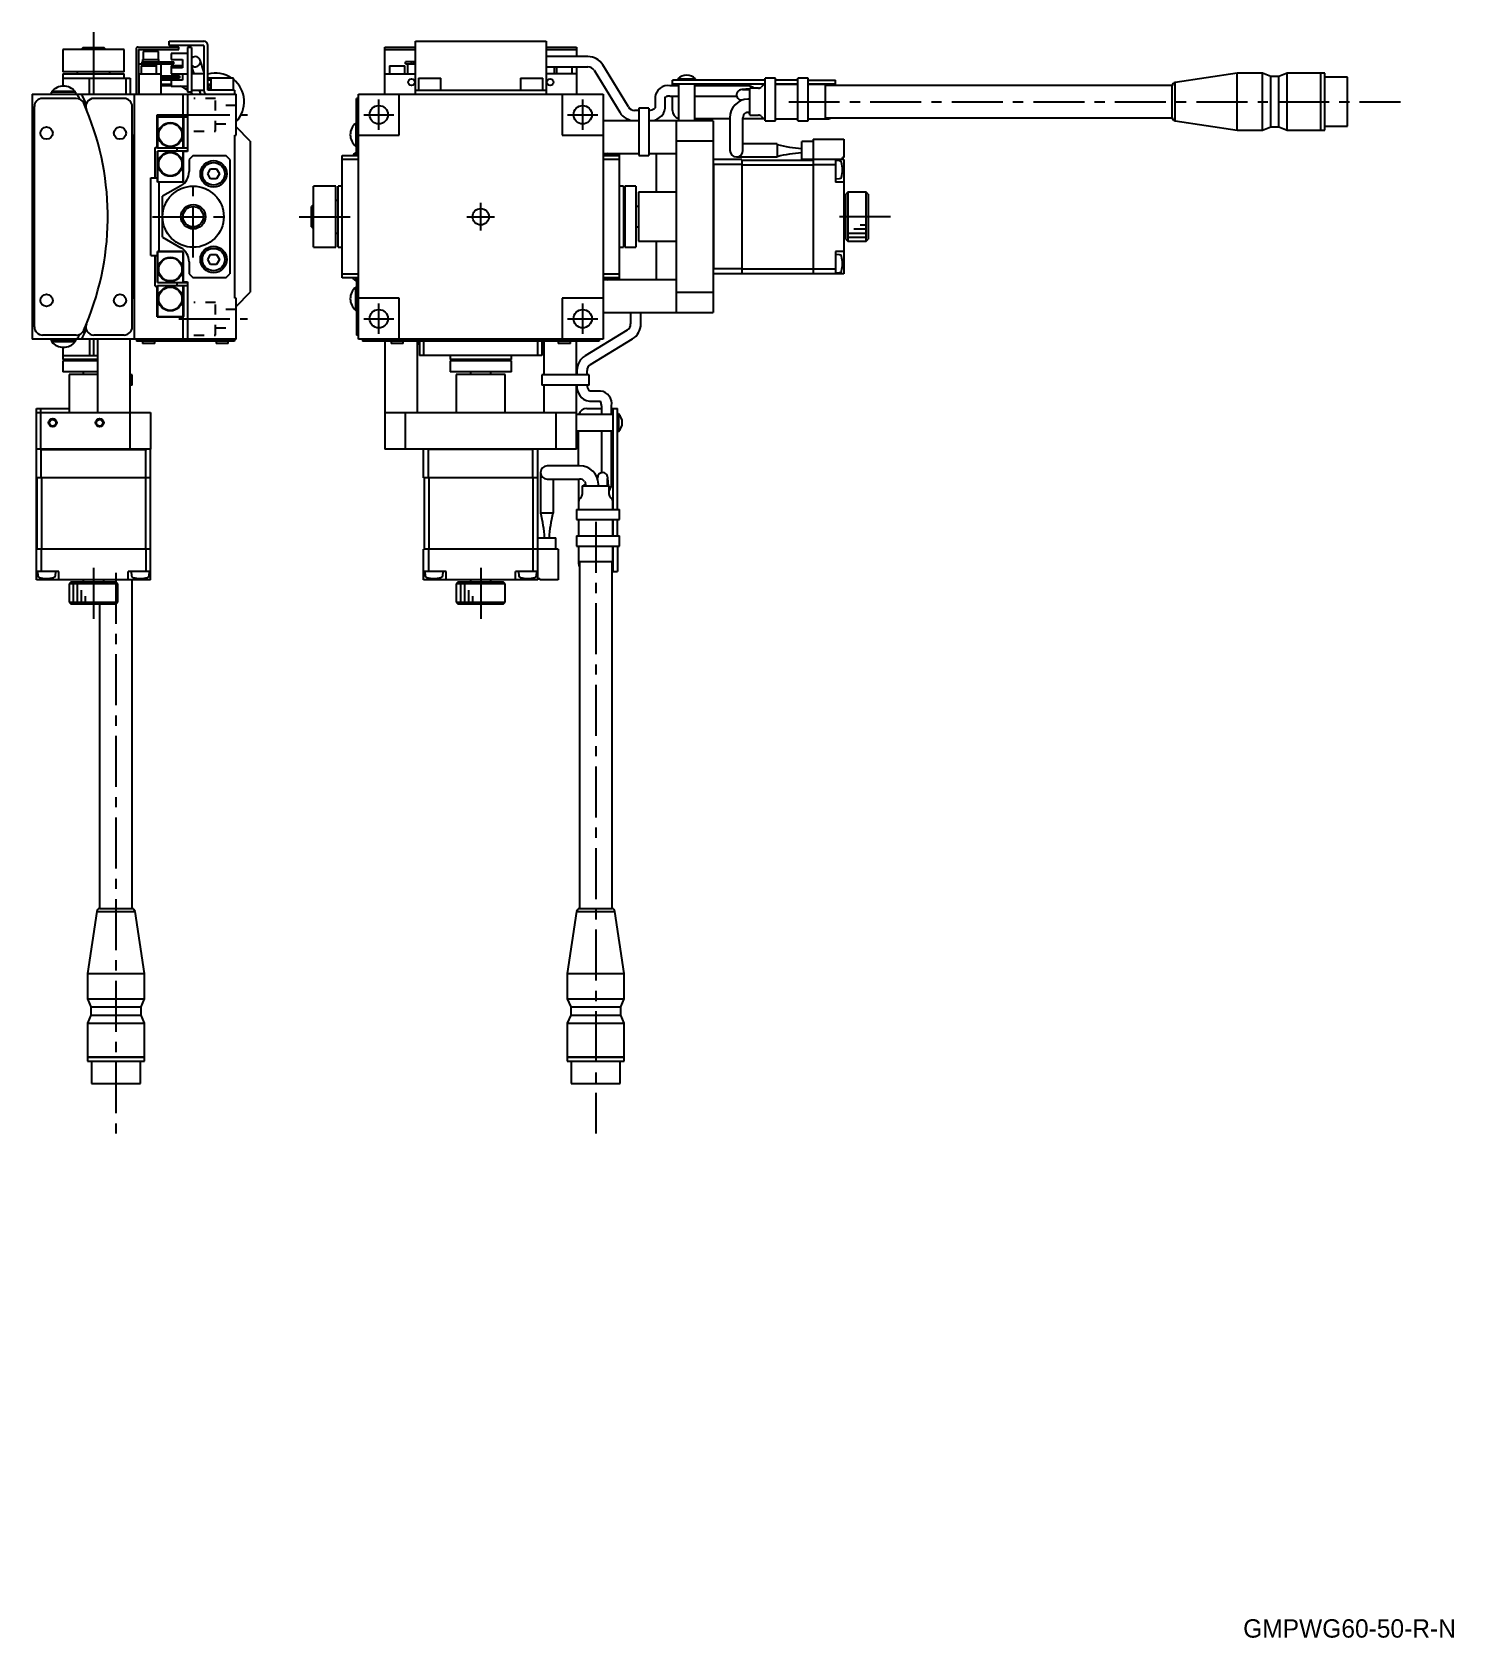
# Model space of a CAD drawing. Extents: x -270 to 424, y 17 to 483.
# Drawn here: x 75.1 to 423.7, y 16.9 to 410.5 of the extents above; entities that cross this region are included whole.
import ezdxf

# ---------------------------------------------------------------- set-up
doc = ezdxf.new("R2010")
doc.units = 0
doc.header["$LTSCALE"] = 10
doc.linetypes.add('CENTER', pattern=[2, 1.25, -0.25, 0.25, -0.25])
doc.linetypes.add('DOT', pattern=[0.5, 0.25, -0.25])
doc.layers.add('1', color=7, linetype='CONTINUOUS')
doc.styles.get("Standard").update_dxf_attribs({"font": 'FGP教科書体NT-M'})

msp = doc.modelspace()

# ---------------------------------------------------------------- linework, layer by layer
at = {"layer": '1', "color": 4, "linetype": 'CENTER'}
for p, q in [((90.125624, 410.531087), (90.125624, 395.531087)), ((160.07989, 386.581086), (160.07989, 393.981086)), ((210.07989, 386.581086), (210.07989, 393.981086)), ((111.071678, 390.281086), (127.877746, 390.281086)), ((156.37989, 390.281086), (163.77989, 390.281086)), ((206.37989, 390.281086), (213.77989, 390.281086)), ((260.579889, 393.481086), (410.579889, 393.481086)), ((114.575624, 355.281086), (114.575624, 375.281086)), ((185.07989, 361.881086), (185.07989, 368.681086)), ((104.575624, 365.281086), (124.575624, 365.281086)), ((140.579889, 365.281086), (155.579889, 365.281086)), ((181.67989, 365.281086), (188.47989, 365.281086)), ((285.579889, 365.281086), (270.579889, 365.281086)), ((160.07989, 336.581086), (160.07989, 343.981086)), ((210.07989, 336.581086), (210.07989, 343.981086)), ((111.071678, 340.281086), (127.877746, 340.281086)), ((156.37989, 340.281086), (163.77989, 340.281086)), ((206.37989, 340.281086), (213.77989, 340.281086)), ((213.27989, 290.531087), (213.27989, 140.531087)), ((90.125624, 279.223903), (90.125624, 265.658024)), ((95.625624, 278.018084), (95.625624, 140.531087)), ((185.07989, 279.223903), (185.07989, 265.658024))]:
    msp.add_line(p, q, dxfattribs=at)
at = {"layer": '1', "color": 7, "linetype": 'CONTINUOUS'}
for p, q in [((82.625624, 406.281086), (82.625624, 400.781086)), ((97.625624, 406.281086), (82.625624, 406.281086)), ((87.625624, 406.781086), (87.125624, 406.281086)), ((87.625624, 406.781086), (92.625624, 406.781086)), ((93.125624, 406.281086), (92.625624, 406.781086)), ((97.625624, 400.781086), (97.625624, 406.281086)), ((100.575624, 406.381086), (100.575624, 395.281086)), ((101.075624, 406.881086), (111.075624, 406.881086)), ((101.175624, 406.281086), (111.075624, 406.281086)), ((101.175624, 406.281086), (101.175624, 395.281086)), ((106.075624, 405.781086), (102.275624, 405.781086)), ((102.275624, 405.781086), (102.275624, 403.781086)), ((106.075624, 403.781086), (106.075624, 405.781086)), ((108.675624, 408.281086), (117.175624, 408.281086)), ((108.675624, 407.281086), (108.675624, 408.281086)), ((117.175624, 407.281086), (108.675624, 407.281086)), ((111.075624, 406.281086), (111.075624, 406.881086)), ((113.175624, 406.781086), (113.175624, 395.781086)), ((114.175624, 406.781086), (113.175624, 406.781086)), ((114.175624, 406.781086), (114.175624, 395.781086)), ((117.175624, 407.281086), (117.175624, 396.281086)), ((118.175624, 396.281086), (118.175624, 407.281086)), ((161.57989, 395.281086), (161.57989, 406.881086)), ((161.57989, 406.881086), (169.07989, 406.881086)), ((161.57989, 406.281086), (169.07989, 406.281086)), ((169.07989, 395.281086), (169.07989, 408.281086)), ((169.07989, 408.281086), (201.07989, 408.281086)), ((201.07989, 408.281086), (201.07989, 395.281086)), ((201.07989, 406.881086), (208.57989, 406.881086)), ((201.07989, 406.281086), (208.57989, 406.281086)), ((208.57989, 406.881086), (208.57989, 404.531086)), ((101.175624, 402.781086), (109.820665, 402.781086)), ((101.775624, 402.281086), (101.775624, 400.281086)), ((101.775624, 402.281086), (105.575624, 402.281086)), ((102.037694, 402.781086), (102.037694, 403.281086)), ((102.037694, 403.281086), (109.820665, 403.281086)), ((102.175624, 403.781086), (106.175624, 403.781086)), ((102.175624, 403.781086), (102.175624, 403.281086)), ((102.680029, 402.781086), (102.680029, 403.281086)), ((105.529499, 402.781086), (105.529499, 402.281086)), ((105.575624, 400.281086), (105.575624, 402.281086)), ((106.175624, 403.281086), (106.175624, 403.781086)), ((106.675624, 402.781086), (106.675624, 395.281086)), ((113.175624, 405.281086), (109.175624, 405.281086)), ((109.175624, 405.281086), (109.175624, 403.781086)), ((109.175624, 403.781086), (111.975624, 403.781086)), ((111.975624, 402.281086), (109.175624, 402.281086)), ((109.175624, 402.281086), (109.175624, 400.281086)), ((111.975624, 401.781086), (109.175624, 401.781086)), ((109.611906, 402.781086), (109.611906, 403.281086)), ((109.820665, 402.781086), (109.820665, 403.281086)), ((111.975624, 403.781086), (111.975624, 401.781086)), ((114.175624, 402.005916), (114.736055, 400.281086)), ((117.175624, 400.863036), (116.264445, 403.667357)), ((162.67989, 402.281086), (162.67989, 400.281086)), ((162.67989, 402.281086), (166.47989, 402.281086)), ((166.47989, 400.281086), (166.47989, 402.281086)), ((166.649265, 402.781086), (166.649265, 403.281086)), ((169.07989, 403.281086), (166.649265, 403.281086)), ((166.649265, 402.781086), (169.07989, 402.781086)), ((167.07989, 402.781086), (167.07989, 400.281086)), ((168.134667, 402.781086), (168.134667, 403.281086)), ((168.69136, 402.781086), (168.69136, 403.281086)), ((211.347839, 404.531086), (201.07989, 404.531086)), ((201.07989, 402.031086), (211.347839, 402.031086)), ((203.07989, 402.031086), (203.07989, 400.281086)), ((203.67989, 402.031086), (203.67989, 400.281086)), ((207.47989, 400.281086), (207.47989, 402.031086)), ((208.57989, 402.031086), (208.57989, 395.281086)), ((221.282387, 392.178105), (215.014438, 402.503161)), ((97.625624, 400.781086), (82.625624, 400.781086)), ((82.625624, 400.281086), (97.625624, 400.281086)), ((82.625624, 400.281086), (82.625624, 397.281086)), ((82.625624, 399.281086), (99.125624, 399.281086)), ((86.125624, 400.781086), (86.125624, 400.281086)), ((89.125624, 395.281086), (89.125624, 399.281086)), ((90.125624, 399.281086), (90.125624, 395.281086)), ((94.125624, 400.281086), (94.125624, 400.781086)), ((97.625624, 399.281086), (97.625624, 400.281086)), ((98.125624, 395.281086), (98.125624, 399.281086)), ((99.125624, 399.281086), (99.125624, 395.281086)), ((101.175624, 400.281086), (106.675624, 400.281086)), ((101.225624, 400.281086), (101.225624, 395.281086)), ((106.675624, 399.781086), (111.175624, 399.781086)), ((111.175624, 399.281086), (106.675624, 399.281086)), ((106.675624, 399.073334), (106.725624, 399.073334)), ((111.975624, 398.781086), (106.675624, 398.781086)), ((106.675624, 397.781086), (109.175624, 397.781086)), ((106.725624, 398.781086), (106.725624, 399.073334)), ((109.175624, 400.281086), (113.175624, 400.281086)), ((109.175624, 399.281086), (109.175624, 399.781086)), ((109.175624, 398.781086), (109.175624, 397.281086)), ((111.175624, 399.781086), (111.175624, 399.281086)), ((111.975624, 400.281086), (111.975624, 398.781086)), ((117.175624, 400.281086), (114.175624, 400.281086)), ((124.425624, 399.281086), (118.175624, 399.281086)), ((118.175624, 399.073334), (118.225624, 399.073334)), ((118.925624, 398.781086), (118.175624, 398.781086)), ((118.66439, 396.281086), (118.175624, 397.785352)), ((118.17701, 397.781086), (118.925624, 397.781086)), ((118.225624, 398.781086), (118.225624, 399.073334)), ((118.925624, 399.281086), (118.925624, 396.281086)), ((124.425624, 396.281086), (124.425624, 399.281086)), ((161.57989, 400.281086), (169.07989, 400.281086)), ((169.82989, 399.281086), (169.82989, 396.281086)), ((169.82989, 399.281086), (175.32989, 399.281086)), ((175.32989, 396.281086), (175.32989, 399.281086)), ((194.82989, 399.281086), (194.82989, 396.281086)), ((194.82989, 399.281086), (200.32989, 399.281086)), ((200.32989, 396.281086), (200.32989, 399.281086)), ((208.57989, 400.281086), (201.07989, 400.281086)), ((212.877393, 401.205842), (219.145342, 390.880786)), ((232.07989, 397.371011), (232.07989, 398.781086)), ((254.82989, 398.781086), (232.07989, 398.781086)), ((254.82989, 397.781086), (232.07989, 397.781086)), ((233.42989, 399.073334), (233.42989, 398.781086)), ((233.42989, 399.073334), (237.72989, 399.073334)), ((233.57989, 397.781086), (233.57989, 388.781086)), ((237.57989, 388.781086), (237.57989, 397.781086)), ((237.72989, 398.781086), (237.72989, 399.073334)), ((257.329886, 399.281086), (254.829886, 399.281086)), ((254.829886, 388.781086), (254.829886, 399.281086)), ((257.329886, 388.781086), (257.329886, 399.281086)), ((262.82989, 397.781086), (257.329886, 397.781086)), ((262.82989, 397.681086), (257.329886, 397.681086)), ((262.82989, 398.781086), (257.32989, 398.781086)), ((265.329886, 399.281086), (262.829886, 399.281086)), ((262.829886, 388.781086), (262.829886, 399.281086)), ((265.329886, 388.781086), (265.329886, 399.281086)), ((272.07989, 397.781086), (265.329886, 397.781086)), ((269.579886, 397.681086), (265.329886, 397.681086)), ((265.32989, 398.781086), (272.07989, 398.781086)), ((269.579886, 389.281086), (269.579886, 397.681086)), ((272.07989, 397.481086), (272.07989, 398.781086)), ((370.579886, 400.481085), (355.345904, 398.165412)), ((355.345904, 388.796761), (355.345904, 398.165412)), ((370.579886, 386.481087), (370.579886, 400.481085)), ((376.772885, 400.481085), (370.579886, 400.481085)), ((376.772885, 386.481087), (376.772885, 400.481085)), ((378.772885, 399.631086), (376.772885, 400.481085)), ((378.772885, 387.331086), (378.772885, 399.631086)), ((380.772885, 399.631086), (378.772885, 399.631086)), ((382.772885, 400.481085), (380.772885, 399.631086)), ((380.772885, 387.331086), (380.772885, 399.631086)), ((382.772885, 386.481087), (382.772885, 400.481085)), ((391.029885, 400.481085), (382.772885, 400.481085)), ((391.029885, 386.481087), (391.029885, 400.481085)), ((391.079885, 400.431085), (391.029885, 400.481085)), ((391.079885, 386.481087), (391.079885, 400.481085)), ((392.079887, 400.481085), (391.079885, 400.481085)), ((392.079887, 386.481087), (392.079887, 400.481085)), ((397.579888, 399.481084), (392.079887, 399.481084)), ((397.579888, 387.481088), (397.579888, 399.481084)), ((75.075624, 395.281086), (75.075624, 335.281086)), ((75.075625, 395.281086), (125.075624, 395.281086)), ((85.89774, 394.281086), (77.625625, 394.281086)), ((79.767237, 395.781086), (79.767237, 395.281086)), ((85.767237, 395.781086), (79.767237, 395.781086)), ((85.617237, 395.940641), (79.917237, 395.940641)), ((79.917237, 395.940641), (79.917237, 395.781086)), ((82.628236, 397.278475), (82.625624, 397.281086)), ((85.617237, 395.781086), (85.617237, 395.940641)), ((85.767237, 395.281086), (85.767237, 395.781086)), ((97.625624, 394.281086), (90.250504, 394.281086)), ((100.075624, 395.281086), (100.075624, 335.281086)), ((109.175624, 397.371011), (106.675624, 397.371011)), ((109.175624, 397.281086), (113.175624, 397.281086)), ((112.146884, 390.281086), (112.146884, 395.281086)), ((113.175624, 396.588673), (112.679005, 396.606015)), ((114.175624, 395.781086), (113.175624, 395.781086)), ((113.204029, 395.281086), (113.204029, 381.281086)), ((114.066023, 395.655436), (113.897261, 395.781226)), ((114.562802, 395.281086), (114.066023, 395.655436)), ((114.075624, 395.781086), (114.075624, 395.648201)), ((114.175624, 396.281086), (117.175624, 396.281086)), ((116.035734, 396.281086), (116.360654, 395.281086)), ((124.675624, 396.281086), (118.175624, 396.281086)), ((118.925624, 396.387879), (118.626294, 396.398331)), ((124.675624, 396.281086), (124.675624, 395.281086)), ((125.075624, 385.281086), (125.075624, 395.281086)), ((154.57989, 380.281086), (154.57989, 394.281086)), ((155.07989, 394.281086), (154.57989, 394.281086)), ((155.07989, 395.281086), (215.07989, 395.281086)), ((155.07989, 335.281086), (155.07989, 395.281086)), ((165.07989, 385.281086), (165.07989, 395.281086)), ((169.07989, 396.281086), (201.07989, 396.281086)), ((205.07989, 395.281086), (205.07989, 385.281086)), ((215.07989, 395.281086), (215.07989, 335.281086)), ((227.82989, 394.657141), (227.82989, 391.938617)), ((230.3295, 394.594816), (230.437157, 394.668743)), ((230.32989, 391.908306), (230.32989, 394.657141)), ((230.437157, 394.668743), (230.538064, 394.717708)), ((233.57989, 397.371011), (231.429432, 397.371011)), ((231.429432, 394.871011), (233.57989, 394.871011)), ((232.07989, 391.281086), (232.07989, 394.871011)), ((250.330258, 397.371011), (237.57989, 397.371011)), ((237.57989, 394.871011), (247.840208, 394.871011)), ((251.07989, 396.636139), (249.054259, 396.441911)), ((251.052954, 396.353946), (249.281443, 396.39535)), ((251.07989, 394.129615), (250.598968, 394.129615)), ((251.07989, 396.353946), (251.052954, 396.353946)), ((251.07989, 390.181086), (251.07989, 396.781086)), ((253.165673, 396.781086), (251.07989, 396.781086)), ((254.186993, 397.388193), (253.87278, 397.073979)), ((354.62223, 397.481086), (269.579886, 397.481086)), ((354.62223, 389.481086), (354.62223, 397.481086)), ((75.625624, 338.281086), (75.625625, 392.281086)), ((99.625624, 338.281086), (99.625624, 392.281086)), ((105.773391, 382.281086), (105.773391, 390.281086)), ((105.773391, 390.281086), (113.204029, 390.281086)), ((105.79081, 389.777926), (105.823375, 389.731086)), ((105.79081, 382.181086), (105.79081, 389.777926)), ((105.791984, 389.781086), (113.204029, 389.781086)), ((105.823375, 389.731086), (105.823375, 382.181086)), ((112.096869, 389.731086), (105.823375, 389.731086)), ((106.942228, 390.281086), (106.967473, 389.781086)), ((107.575624, 390.281086), (107.575624, 389.781086)), ((107.80303, 389.781086), (107.822983, 390.281086)), ((111.175624, 389.781086), (111.175624, 390.281086)), ((112.163186, 389.778389), (112.096869, 389.731086)), ((112.096869, 382.181086), (112.096869, 389.731086)), ((112.163186, 389.778389), (112.163186, 382.181086)), ((223.82989, 391.352861), (222.811941, 391.352861)), ((226.32989, 391.852861), (223.82989, 391.852861)), ((223.82989, 391.852861), (223.82989, 380.281086)), ((226.32989, 391.852861), (226.32989, 380.281086)), ((227.767449, 391.862258), (227.664431, 391.774424)), ((227.835976, 391.95), (227.767449, 391.862258)), ((249.968081, 390.725785), (250.076377, 390.793141)), ((250.076377, 390.793141), (250.193539, 390.849083)), ((250.193539, 390.849083), (250.319369, 390.891876)), ((250.319369, 390.891876), (250.453028, 390.919429)), ((250.453028, 390.919429), (250.589234, 390.92957)), ((250.589234, 390.92957), (250.598968, 390.929615)), ((250.598968, 390.929615), (251.07989, 390.929615)), ((250.87989, 390.929615), (250.87989, 390.481086)), ((251.07989, 390.481086), (250.87989, 390.481086)), ((251.07989, 390.181086), (253.165673, 390.181086)), ((253.87278, 389.888193), (254.186993, 389.573979)), ((128.575624, 383.781086), (125.075624, 387.281086)), ((154.420335, 388.231086), (154.420335, 382.531086)), ((154.57989, 388.231086), (154.420335, 388.231086)), ((155.07989, 388.381086), (154.57989, 388.381086)), ((223.82989, 388.781086), (215.07989, 388.781086)), ((222.811941, 388.852861), (223.82989, 388.852861)), ((242.07989, 388.781086), (226.32989, 388.781086)), ((233.07989, 341.781086), (233.07989, 388.781086)), ((246.17989, 389.281086), (237.57989, 389.281086)), ((242.07989, 388.781086), (242.07989, 341.781086)), ((246.17989, 389.529615), (246.17989, 381.529615)), ((249.37989, 381.529615), (249.37989, 389.529615)), ((254.82989, 389.281086), (249.37989, 389.281086)), ((254.829886, 388.781086), (257.329886, 388.781086)), ((257.32989, 389.281086), (262.82989, 389.281086)), ((262.829886, 388.781086), (265.329886, 388.781086)), ((265.32989, 389.281086), (270.07989, 389.281086)), ((269.579886, 389.481086), (354.62223, 389.481086)), ((355.345904, 388.796761), (370.579886, 386.481087)), ((370.579886, 386.481087), (376.772885, 386.481087)), ((376.772885, 386.481087), (378.772885, 387.331086)), ((378.772885, 387.331086), (380.772885, 387.331086)), ((380.772885, 387.331086), (382.772885, 386.481087)), ((382.772885, 386.481087), (391.029885, 386.481087)), ((391.029885, 386.481087), (391.079885, 386.531087)), ((391.079885, 386.481087), (392.079887, 386.481087)), ((392.079887, 387.481088), (397.579888, 387.481088)), ((99.775624, 385.281086), (100.075624, 385.281086)), ((99.775624, 345.281086), (99.775624, 385.281086)), ((105.239661, 374.781086), (105.239661, 382.281086)), ((105.239661, 382.281086), (105.79081, 382.281086)), ((105.79081, 382.181086), (113.204029, 382.181086)), ((107.888976, 382.181086), (108.205727, 382.478922)), ((109.72711, 382.479339), (110.043513, 382.181086)), ((110.675624, 381.381086), (110.675624, 382.181086)), ((124.775624, 385.281086), (125.075624, 385.281086)), ((124.775624, 345.281086), (124.775624, 385.281086)), ((128.575624, 383.781086), (128.575624, 346.781086)), ((154.420335, 382.531086), (154.57989, 382.531086)), ((154.57989, 382.381086), (155.07989, 382.381086)), ((155.07989, 385.281086), (165.07989, 385.281086)), ((205.07989, 385.281086), (215.07989, 385.281086)), ((242.07989, 383.781086), (233.07989, 383.781086)), ((257.77989, 383.129615), (249.37989, 383.129615)), ((257.77989, 383.129615), (257.77989, 379.929615)), ((263.77989, 379.281086), (263.77989, 383.681086)), ((266.57989, 383.681086), (263.77989, 383.681086)), ((266.57989, 384.281086), (274.07989, 384.281086)), ((266.57989, 384.281086), (266.57989, 351.281086)), ((274.07989, 384.281086), (274.07989, 379.781086)), ((105.79081, 373.784246), (105.79081, 381.381086)), ((113.204029, 381.381086), (105.79081, 381.381086)), ((105.823375, 381.381086), (105.823375, 373.831086)), ((108.205727, 381.08325), (107.888976, 381.381086)), ((110.043513, 381.381086), (109.72711, 381.082834)), ((112.096869, 373.831086), (112.096869, 381.381086)), ((112.146884, 381.281086), (112.146884, 373.781086)), ((113.204029, 381.281086), (112.146884, 381.281086)), ((112.163186, 381.381086), (112.163186, 381.281086)), ((114.575624, 380.281086), (113.575624, 379.281086)), ((113.575624, 379.281086), (113.575624, 376.343264)), ((114.575624, 380.281086), (122.575624, 380.281086)), ((123.575624, 379.281086), (122.575624, 380.281086)), ((123.575624, 379.281086), (123.575624, 351.281086)), ((151.07989, 380.281086), (155.07989, 380.281086)), ((151.07989, 350.281086), (151.07989, 380.281086)), ((155.07989, 379.281086), (151.07989, 379.281086)), ((154.420335, 380.281086), (154.420335, 381.031086)), ((154.57989, 381.031086), (154.420335, 381.031086)), ((155.07989, 381.181086), (154.57989, 381.181086)), ((215.07989, 380.781086), (223.82989, 380.781086)), ((215.07989, 380.281086), (219.07989, 380.281086)), ((219.07989, 379.281086), (215.07989, 379.281086)), ((215.57989, 380.281086), (215.57989, 380.781086)), ((215.739445, 380.281086), (215.739445, 380.781086)), ((216.07989, 380.781086), (216.07989, 380.710908)), ((219.07989, 380.531086), (216.237774, 380.531086)), ((219.07989, 350.031086), (219.07989, 380.531086)), ((223.82989, 380.281086), (226.32989, 380.281086)), ((226.32989, 380.781086), (233.07989, 380.781086)), ((228.07989, 380.781086), (228.07989, 371.281086)), ((242.17989, 379.281086), (242.07989, 379.181086)), ((242.07989, 378.131086), (242.12989, 378.081086)), ((242.12989, 378.081086), (242.12989, 352.481086)), ((249.07989, 378.081086), (242.12989, 378.081086)), ((249.07989, 379.281086), (242.17989, 379.281086)), ((247.77989, 379.929615), (257.77989, 379.929615)), ((249.07989, 379.281086), (249.07989, 351.281086)), ((249.07989, 379.181086), (266.57989, 379.181086)), ((249.07989, 378.039665), (266.57989, 378.039665)), ((274.07989, 379.281086), (263.77989, 379.281086)), ((266.57989, 378.081086), (272.07989, 378.081086)), ((272.07989, 379.281086), (272.07989, 373.781086)), ((273.06517, 378.944885), (272.07989, 379.031086)), ((273.77989, 379.281086), (273.77989, 379.781086)), ((274.07989, 379.781086), (273.77989, 379.781086)), ((274.07989, 379.281086), (274.07989, 351.281086)), ((104.170877, 355.781086), (104.170877, 374.781086)), ((104.170877, 374.781086), (105.79081, 374.781086)), ((118.132248, 375.781086), (118.853936, 377.031086)), ((118.853936, 374.531086), (118.132248, 375.781086)), ((118.853936, 377.031086), (120.297312, 377.031086)), ((120.297312, 374.531086), (118.853936, 374.531086)), ((120.297312, 377.031086), (121.019, 375.781086)), ((121.019, 375.781086), (120.297312, 374.531086)), ((272.07989, 374.531086), (273.06517, 374.617287)), ((105.823375, 373.831086), (105.79081, 373.784246)), ((112.146884, 373.781086), (105.791984, 373.781086)), ((105.823375, 373.831086), (112.096869, 373.831086)), ((106.175624, 373.781086), (106.175624, 356.781086)), ((111.575624, 372.879162), (107.075624, 370.281086)), ((107.075624, 360.281086), (107.075624, 370.281086)), ((112.096869, 373.831086), (112.146884, 373.795411)), ((144.07989, 357.781086), (144.07989, 372.781086)), ((149.57989, 372.781086), (144.07989, 372.781086)), ((149.57989, 357.781086), (149.57989, 372.781086)), ((150.07989, 357.781086), (150.07989, 372.781086)), ((151.07989, 372.781086), (150.07989, 372.781086)), ((220.07989, 372.781086), (219.07989, 372.781086)), ((220.07989, 372.781086), (220.07989, 357.781086)), ((220.37989, 372.781086), (220.37989, 357.781086)), ((223.07989, 372.781086), (220.37989, 372.781086)), ((223.07989, 372.781086), (223.07989, 357.781086)), ((223.77989, 371.281086), (223.77989, 359.281086)), ((233.07989, 371.281086), (223.77989, 371.281086)), ((274.07989, 373.781086), (272.07989, 373.781086)), ((275.07989, 371.281086), (274.57989, 370.781086)), ((274.57989, 359.781086), (274.57989, 370.781086)), ((275.07989, 371.281086), (275.07989, 359.281086)), ((279.57989, 371.281086), (275.07989, 371.281086)), ((279.57989, 359.281086), (279.57989, 371.281086)), ((280.07989, 370.781086), (279.57989, 371.281086)), ((280.07989, 370.781086), (280.07989, 359.781086)), ((144.07989, 368.281086), (143.57989, 367.781086)), ((143.57989, 362.781086), (143.57989, 367.781086)), ((150.07989, 369.281086), (149.57989, 369.281086)), ((220.37989, 369.281086), (220.07989, 369.281086)), ((223.77989, 367.781086), (223.07989, 367.781086)), ((274.57989, 367.781086), (274.07989, 367.781086)), ((143.57989, 362.781086), (144.07989, 362.281086)), ((223.07989, 362.781086), (223.77989, 362.781086)), ((274.07989, 362.781086), (274.57989, 362.781086)), ((107.075624, 360.281086), (111.575624, 357.68301)), ((149.57989, 361.281086), (150.07989, 361.281086)), ((220.07989, 361.281086), (220.37989, 361.281086)), ((223.77989, 359.281086), (233.07989, 359.281086)), ((228.07989, 359.281086), (228.07989, 349.781086)), ((274.57989, 359.781086), (275.07989, 359.281086)), ((275.07989, 359.281086), (279.57989, 359.281086)), ((279.57989, 359.281086), (280.07989, 359.781086)), ((104.170877, 355.781086), (105.790811, 355.781086)), ((105.239661, 348.281086), (105.239661, 355.781086)), ((105.790811, 349.181086), (105.790811, 356.777926)), ((105.790811, 356.777926), (105.823376, 356.731086)), ((105.791985, 356.781086), (112.146884, 356.781086)), ((105.823376, 356.731086), (105.823376, 349.181086)), ((112.09687, 356.731086), (105.823376, 356.731086)), ((112.146884, 356.76676), (112.09687, 356.731086)), ((112.09687, 349.181086), (112.09687, 356.731086)), ((112.146884, 356.781086), (112.146884, 349.281086)), ((118.132248, 354.781086), (118.853936, 356.031086)), ((118.853936, 353.531086), (118.132248, 354.781086)), ((118.853936, 356.031086), (120.297312, 356.031086)), ((120.297312, 356.031086), (121.019, 354.781086)), ((121.019, 354.781086), (120.297312, 353.531086)), ((144.07989, 357.781086), (149.57989, 357.781086)), ((150.07989, 357.781086), (151.07989, 357.781086)), ((219.07989, 357.781086), (220.07989, 357.781086)), ((220.37989, 357.781086), (223.07989, 357.781086)), ((274.07989, 356.781086), (272.07989, 356.781086)), ((272.07989, 356.781086), (272.07989, 351.281086)), ((273.06517, 355.944885), (272.07989, 356.031086)), ((113.575624, 354.218908), (113.575624, 351.281086)), ((113.575624, 351.281086), (114.575624, 350.281086)), ((120.297312, 353.531086), (118.853936, 353.531086)), ((122.575624, 350.281086), (123.575624, 351.281086)), ((151.07989, 351.281086), (155.07989, 351.281086)), ((215.07989, 351.281086), (219.07989, 351.281086)), ((242.12989, 352.481086), (242.07989, 352.431086)), ((242.07989, 351.381086), (242.17989, 351.281086)), ((249.07989, 352.481086), (242.12989, 352.481086)), ((249.07989, 351.281086), (242.17989, 351.281086)), ((249.07989, 352.522508), (266.57989, 352.522508)), ((249.07989, 351.381086), (266.57989, 351.381086)), ((266.57989, 352.481086), (272.07989, 352.481086)), ((274.07989, 351.281086), (266.57989, 351.281086)), ((272.07989, 351.531086), (273.06517, 351.617287)), ((105.239661, 348.281086), (105.79081, 348.281086)), ((105.773391, 340.781086), (105.773391, 348.281086)), ((113.204029, 348.381086), (105.79081, 348.381086)), ((105.79081, 340.784246), (105.79081, 348.381086)), ((105.790811, 349.181086), (113.204029, 349.181086)), ((105.823375, 348.381086), (105.823375, 340.831086)), ((108.205727, 348.08325), (107.888976, 348.381086)), ((107.888977, 349.181086), (108.205728, 349.478922)), ((109.72711, 349.479339), (110.043514, 349.181086)), ((110.043513, 348.381086), (109.72711, 348.082834)), ((110.675624, 348.381086), (110.675624, 349.181086)), ((112.096869, 340.831086), (112.096869, 348.381086)), ((112.146884, 349.281086), (113.204029, 349.281086)), ((112.163186, 348.381086), (112.163186, 340.783783)), ((112.163187, 349.281086), (112.163187, 349.181086)), ((113.204029, 349.281086), (113.204029, 335.281086)), ((122.575624, 350.281086), (114.575624, 350.281086)), ((125.075624, 343.281086), (128.575624, 346.781086)), ((155.07989, 350.281086), (151.07989, 350.281086)), ((154.420335, 350.281086), (154.420335, 349.531086)), ((154.420335, 349.531086), (154.57989, 349.531086)), ((154.420335, 342.331086), (154.420335, 348.031086)), ((154.57989, 348.031086), (154.420335, 348.031086)), ((154.57989, 350.281086), (154.57989, 336.281086)), ((154.57989, 349.381086), (155.07989, 349.381086)), ((155.07989, 348.181086), (154.57989, 348.181086)), ((219.07989, 350.281086), (215.07989, 350.281086)), ((233.07989, 349.781086), (215.07989, 349.781086)), ((215.57989, 350.281086), (215.57989, 349.781086)), ((215.739445, 350.281086), (215.739445, 349.781086)), ((216.07989, 349.851264), (216.07989, 349.781086)), ((216.237774, 350.031086), (219.07989, 350.031086)), ((233.07989, 346.781086), (242.07989, 346.781086)), ((100.075624, 345.281086), (99.775624, 345.281086)), ((125.075624, 345.281086), (124.775624, 345.281086)), ((125.075624, 335.281086), (125.075624, 345.281086)), ((165.07989, 345.281086), (155.07989, 345.281086)), ((165.07989, 335.281086), (165.07989, 345.281086)), ((205.07989, 345.281086), (205.07989, 335.281086)), ((215.07989, 345.281086), (205.07989, 345.281086)), ((105.773391, 340.781086), (112.164115, 340.781086)), ((105.823375, 340.831086), (105.79081, 340.784246)), ((105.823375, 340.831086), (112.096869, 340.831086)), ((112.096869, 340.831086), (112.163186, 340.783783)), ((112.146884, 335.281086), (112.146884, 340.781086)), ((154.420335, 342.331086), (154.57989, 342.331086)), ((154.57989, 342.181086), (155.07989, 342.181086)), ((215.07989, 341.781086), (242.07989, 341.781086)), ((221.82989, 341.781086), (221.82989, 339.013137)), ((224.32989, 339.013137), (224.32989, 341.781086)), ((125.075624, 335.281086), (75.075624, 335.281086)), ((85.897739, 336.281086), (77.625624, 336.281086)), ((79.767237, 335.281086), (79.767237, 334.781086)), ((85.767237, 334.781086), (79.767237, 334.781086)), ((79.917237, 334.781086), (79.917237, 334.621531)), ((85.617237, 334.621531), (79.917237, 334.621531)), ((85.617237, 334.621531), (85.617237, 334.781086)), ((85.767237, 334.781086), (85.767237, 335.281086)), ((89.125624, 335.281086), (89.125624, 331.281086)), ((90.125624, 335.281086), (90.125624, 331.281086)), ((97.625624, 336.281086), (90.250504, 336.281086)), ((91.125624, 335.281086), (91.125624, 317.281086)), ((99.125624, 308.281086), (99.125624, 335.281086)), ((100.675624, 335.281086), (100.675624, 334.781086)), ((124.675624, 334.781086), (100.675624, 334.781086)), ((102.175624, 334.781086), (102.175624, 334.181086)), ((105.175624, 334.181086), (105.175624, 334.781086)), ((113.736377, 335.281086), (113.736377, 334.781086)), ((120.175624, 334.781086), (120.175624, 334.181086)), ((123.175624, 334.181086), (123.175624, 334.781086)), ((124.675624, 335.281086), (124.675624, 334.781086)), ((155.07989, 336.281086), (154.57989, 336.281086)), ((215.07989, 335.281086), (155.07989, 335.281086)), ((156.07989, 335.281086), (156.07989, 334.781086)), ((214.07989, 334.781086), (156.07989, 334.781086)), ((161.57989, 334.781086), (161.57989, 308.281086)), ((163.07989, 334.781086), (163.07989, 334.181086)), ((166.07989, 334.181086), (166.07989, 334.781086)), ((169.57989, 317.281086), (169.57989, 334.781086)), ((169.57989, 334.621531), (170.07989, 334.621531)), ((170.07989, 334.781086), (170.07989, 331.281086)), ((171.07989, 334.781086), (171.07989, 331.281086)), ((199.07989, 331.281086), (199.07989, 334.781086)), ((200.07989, 334.781086), (200.07989, 331.281086)), ((200.57989, 334.621531), (200.07989, 334.621531)), ((200.57989, 334.781086), (200.57989, 326.531086)), ((204.07989, 334.781086), (204.07989, 334.181086)), ((207.07989, 334.181086), (207.07989, 334.781086)), ((208.57989, 326.531086), (208.57989, 334.781086)), ((221.004646, 337.483584), (210.679589, 331.215634)), ((211.976909, 329.078589), (222.301965, 335.346538)), ((214.07989, 335.281086), (214.07989, 334.781086)), ((82.625624, 333.281086), (82.628236, 333.283698)), ((82.625624, 333.281086), (82.625624, 330.281086)), ((82.625624, 331.281086), (91.125624, 331.281086)), ((105.175624, 334.181086), (102.175624, 334.181086)), ((123.175624, 334.181086), (120.175624, 334.181086)), ((166.07989, 334.181086), (163.07989, 334.181086)), ((200.07989, 331.281086), (170.07989, 331.281086)), ((177.57989, 331.281086), (177.57989, 330.281086)), ((192.57989, 330.281086), (192.57989, 331.281086)), ((207.07989, 334.181086), (204.07989, 334.181086)), ((91.125624, 330.281086), (82.625624, 330.281086)), ((82.625624, 329.981086), (82.625624, 327.281086)), ((91.125624, 329.981086), (82.625624, 329.981086)), ((91.125624, 327.281086), (82.625624, 327.281086)), ((86.125624, 330.281086), (86.125624, 329.981086)), ((87.625624, 327.281086), (87.625624, 326.581086)), ((192.57989, 330.281086), (177.57989, 330.281086)), ((192.57989, 329.981086), (177.57989, 329.981086)), ((177.57989, 329.981086), (177.57989, 327.281086)), ((192.57989, 327.281086), (177.57989, 327.281086)), ((181.07989, 330.281086), (181.07989, 329.981086)), ((182.57989, 327.281086), (182.57989, 326.581086)), ((187.57989, 326.581086), (187.57989, 327.281086)), ((189.07989, 329.981086), (189.07989, 330.281086)), ((192.57989, 327.281086), (192.57989, 329.981086)), ((208.651664, 327.549035), (208.651664, 326.531086)), ((211.151664, 326.531086), (211.151664, 327.549035)), ((84.125624, 326.581086), (84.125624, 317.281086)), ((91.125624, 326.581086), (84.125624, 326.581086)), ((99.625624, 326.531086), (99.125624, 326.531086)), ((99.625624, 324.031086), (99.125624, 324.031086)), ((99.625624, 324.031086), (99.625624, 326.531086)), ((191.07989, 326.581086), (179.07989, 326.581086)), ((179.07989, 326.581086), (179.07989, 317.281086)), ((191.07989, 317.281086), (191.07989, 326.581086)), ((200.07989, 326.531086), (200.07989, 324.031086)), ((211.651664, 326.531086), (200.07989, 326.531086)), ((211.651664, 324.031086), (200.07989, 324.031086)), ((200.57989, 324.031086), (200.57989, 317.281086)), ((208.57989, 308.281086), (208.57989, 324.031086)), ((211.651664, 324.031086), (211.651664, 326.531086)), ((211.661061, 322.593527), (211.573228, 322.696546)), ((211.748804, 322.525), (211.661061, 322.593527)), ((211.707109, 320.031086), (214.455945, 320.031086)), ((214.455945, 322.531086), (211.737421, 322.531086)), ((214.39362, 320.031477), (214.467547, 319.923819)), ((214.467547, 319.923819), (214.516512, 319.822912)), ((214.669814, 318.931545), (214.669814, 316.781086)), ((217.169814, 316.781086), (217.169814, 318.931545)), ((76.125624, 318.281086), (84.125624, 318.281086)), ((76.125624, 276.281086), (76.125624, 318.281086)), ((76.125624, 317.281086), (104.125624, 317.281086)), ((77.125624, 318.281086), (77.125624, 308.281086)), ((104.125624, 317.281086), (104.125624, 308.281086)), ((161.57989, 317.281086), (208.57989, 317.281086)), ((166.57989, 317.281086), (166.57989, 308.281086)), ((203.57989, 308.281086), (203.57989, 317.281086)), ((217.57989, 316.781086), (208.57989, 316.781086)), ((211.07989, 318.281086), (214.669814, 318.281086)), ((217.169814, 318.281086), (218.57989, 318.281086)), ((217.57989, 293.53109), (217.57989, 318.281086)), ((218.57989, 293.531086), (218.57989, 318.281086)), ((218.872138, 316.931086), (218.57989, 316.931086)), ((218.872138, 316.931086), (218.872138, 312.631086)), ((208.57989, 312.781086), (217.57989, 312.781086)), ((209.07989, 304.181086), (209.07989, 312.781086)), ((214.669814, 312.781086), (214.669814, 302.520768)), ((217.169814, 300.030718), (217.169814, 312.781086)), ((218.57989, 312.631086), (218.872138, 312.631086)), ((76.175624, 308.281086), (76.125624, 308.231086)), ((104.125624, 308.281086), (76.125624, 308.281086)), ((77.325624, 308.181086), (77.225624, 308.281086)), ((102.925624, 308.181086), (77.325624, 308.181086)), ((77.325624, 301.281086), (77.325624, 308.181086)), ((103.025624, 308.281086), (102.925624, 308.181086)), ((102.925624, 301.281086), (102.925624, 308.181086)), ((104.125624, 308.231086), (104.075624, 308.281086)), ((104.125624, 301.281086), (104.125624, 308.231086)), ((208.57989, 308.281086), (161.57989, 308.281086)), ((171.17989, 308.281086), (171.07989, 308.181086)), ((171.07989, 301.281086), (171.07989, 308.181086)), ((172.27989, 308.231086), (172.22989, 308.281086)), ((197.87989, 308.231086), (172.27989, 308.231086)), ((172.27989, 301.281086), (172.27989, 308.231086)), ((197.92989, 308.281086), (197.87989, 308.231086)), ((197.87989, 301.281086), (197.87989, 308.231086)), ((199.07989, 308.181086), (198.97989, 308.281086)), ((199.07989, 301.281086), (199.07989, 308.181086)), ((209.328419, 304.181086), (201.328419, 304.181086)), ((104.125624, 301.281086), (76.125624, 301.281086)), ((76.225624, 301.281086), (76.225624, 283.781086)), ((77.367045, 301.281086), (77.367045, 283.781086)), ((102.884203, 301.281086), (102.884203, 283.781086)), ((104.025624, 301.281086), (104.025624, 283.781086)), ((199.07989, 301.281086), (171.07989, 301.281086)), ((171.17989, 301.281086), (171.17989, 283.781086)), ((172.321311, 301.281086), (172.321311, 283.781086)), ((197.838469, 301.281086), (197.838469, 283.781086)), ((198.97989, 301.281086), (198.97989, 283.781086)), ((199.728419, 302.581086), (199.728419, 292.581086)), ((201.328419, 300.981086), (209.328419, 300.981086)), ((202.928419, 292.581086), (202.928419, 300.981086)), ((209.07989, 300.981086), (209.07989, 293.531086)), ((209.97989, 299.281086), (209.97989, 297.195303)), ((209.97989, 299.281086), (216.57989, 299.281086)), ((210.728419, 299.481086), (210.27989, 299.481086)), ((210.27989, 299.281086), (210.27989, 299.481086)), ((210.524588, 300.392895), (210.591945, 300.284599)), ((210.524588, 300.392895), (210.591945, 300.284599)), ((210.591945, 300.284599), (210.647887, 300.167437)), ((210.591945, 300.284599), (210.647887, 300.167437)), ((210.647887, 300.167437), (210.69068, 300.041607)), ((210.647887, 300.167437), (210.69068, 300.041607)), ((210.69068, 300.041607), (210.718233, 299.907949)), ((210.69068, 300.041607), (210.718233, 299.907949)), ((210.718233, 299.907949), (210.728374, 299.771742)), ((210.718233, 299.907949), (210.728374, 299.771742)), ((210.728374, 299.771742), (210.728419, 299.762008)), ((210.728374, 299.771742), (210.728419, 299.762008)), ((210.728419, 299.762008), (210.728419, 299.281086)), ((213.928419, 299.281086), (213.928419, 299.762008)), ((216.152121, 299.281101), (216.194154, 301.079533)), ((216.434943, 299.281086), (216.240714, 301.306717)), ((216.57989, 297.195303), (216.57989, 299.281086)), ((209.686997, 296.488197), (209.372783, 296.173983)), ((217.186997, 296.173983), (216.872783, 296.488197)), ((217.47989, 293.53109), (217.47989, 295.466876)), ((202.928419, 292.581086), (199.728419, 292.581086)), ((208.57989, 293.53109), (208.57989, 291.03109)), ((208.57989, 293.53109), (219.07989, 293.53109)), ((219.07989, 291.03109), (219.07989, 293.53109)), ((208.57989, 291.03109), (219.07989, 291.03109)), ((209.07989, 291.031086), (209.07989, 287.031086)), ((217.47989, 287.03109), (217.47989, 291.03109)), ((217.57989, 287.03109), (217.57989, 291.03109)), ((218.57989, 287.031086), (218.57989, 291.031086)), ((104.125624, 283.781086), (76.125624, 283.781086)), ((77.325624, 283.781086), (77.325624, 278.281086)), ((102.925624, 283.781086), (102.925624, 278.281086)), ((104.125624, 276.281086), (104.125624, 283.781086)), ((204.07989, 283.781086), (171.07989, 283.781086)), ((171.07989, 276.281086), (171.07989, 283.781086)), ((172.27989, 283.781086), (172.27989, 278.281086)), ((197.87989, 283.781086), (197.87989, 278.281086)), ((199.07989, 286.581086), (203.47989, 286.581086)), ((199.07989, 276.281086), (199.07989, 286.581086)), ((203.47989, 283.781086), (203.47989, 286.581086)), ((204.07989, 283.781086), (204.07989, 276.281086)), ((208.57989, 287.03109), (208.57989, 284.53109)), ((208.57989, 287.03109), (219.07989, 287.03109)), ((208.57989, 284.53109), (219.07989, 284.53109)), ((209.07989, 284.531086), (209.07989, 280.281086)), ((217.47989, 280.78109), (217.47989, 284.53109)), ((217.57989, 278.281086), (217.57989, 284.53109)), ((218.57989, 284.531086), (218.57989, 278.281086)), ((219.07989, 284.53109), (219.07989, 287.03109)), ((209.07989, 280.78109), (217.47989, 280.78109)), ((209.27989, 280.78109), (209.27989, 195.738746)), ((217.27989, 195.738746), (217.27989, 280.78109)), ((81.625624, 278.281086), (76.125624, 278.281086)), ((104.125624, 276.281086), (76.125624, 276.281086)), ((76.375624, 278.281086), (76.461825, 277.295807)), ((80.789423, 277.295807), (80.875624, 278.281086)), ((81.625624, 276.281086), (81.625624, 278.281086)), ((84.625624, 275.781086), (84.125624, 275.281086)), ((84.625624, 275.781086), (95.625624, 275.781086)), ((87.625624, 276.281086), (87.625624, 275.781086)), ((92.625624, 275.781086), (92.625624, 276.281086)), ((96.125624, 275.281086), (95.625624, 275.781086)), ((104.125624, 278.281086), (98.625624, 278.281086)), ((98.625624, 276.281086), (98.625624, 278.281086)), ((99.375624, 278.281086), (99.461825, 277.295807)), ((99.625624, 195.738746), (99.625624, 276.281086)), ((103.789423, 277.295807), (103.875624, 278.281086)), ((176.57989, 278.281086), (171.07989, 278.281086)), ((199.07989, 276.281086), (171.07989, 276.281086)), ((171.32989, 278.281086), (171.416091, 277.295807)), ((175.743689, 277.295807), (175.82989, 278.281086)), ((176.57989, 276.281086), (176.57989, 278.281086)), ((179.57989, 275.781086), (179.07989, 275.281086)), ((179.57989, 275.781086), (190.57989, 275.781086)), ((182.57989, 276.281086), (182.57989, 275.781086)), ((187.57989, 275.781086), (187.57989, 276.281086)), ((191.07989, 275.281086), (190.57989, 275.781086)), ((199.07989, 278.281086), (193.57989, 278.281086)), ((193.57989, 276.281086), (193.57989, 278.281086)), ((194.32989, 278.281086), (194.416091, 277.295807)), ((198.743689, 277.295807), (198.82989, 278.281086)), ((199.07989, 276.581086), (199.57989, 276.581086)), ((199.57989, 276.281086), (199.57989, 276.581086)), ((204.07989, 276.281086), (199.57989, 276.281086)), ((217.27989, 278.281086), (218.57989, 278.281086)), ((84.125624, 275.281086), (84.125624, 270.781086)), ((96.125624, 275.281086), (84.125624, 275.281086)), ((96.125624, 270.781086), (96.125624, 275.281086)), ((179.07989, 275.281086), (179.07989, 270.781086)), ((191.07989, 275.281086), (179.07989, 275.281086)), ((191.07989, 270.781086), (191.07989, 275.281086)), ((84.125624, 270.781086), (84.625624, 270.281086)), ((84.125624, 270.781086), (96.125624, 270.781086)), ((95.625624, 270.281086), (84.625624, 270.281086)), ((91.625624, 270.281086), (91.625624, 195.738746)), ((95.625624, 270.281086), (96.125624, 270.781086)), ((179.07989, 270.781086), (179.57989, 270.281086)), ((179.07989, 270.781086), (191.07989, 270.781086)), ((190.57989, 270.281086), (179.57989, 270.281086)), ((190.57989, 270.281086), (191.07989, 270.781086)), ((90.941298, 195.015073), (88.625625, 179.78109)), ((90.941298, 195.015073), (100.30995, 195.015073)), ((91.625624, 195.738746), (99.625624, 195.738746)), ((102.625623, 179.78109), (100.30995, 195.015073)), ((208.595564, 195.015073), (206.279891, 179.78109)), ((208.595564, 195.015073), (217.964215, 195.015073)), ((209.27989, 195.738746), (217.27989, 195.738746)), ((220.279889, 179.78109), (217.964215, 195.015073)), ((88.625625, 179.78109), (88.625625, 173.588091)), ((88.625625, 179.78109), (102.625623, 179.78109)), ((102.625623, 173.588091), (102.625623, 179.78109)), ((206.279891, 179.78109), (206.279891, 173.588091)), ((206.279891, 179.78109), (220.279889, 179.78109)), ((220.279889, 173.588091), (220.279889, 179.78109)), ((88.625625, 173.588091), (89.475624, 171.588091)), ((88.625625, 173.588091), (102.625623, 173.588091)), ((101.775624, 171.588091), (102.625623, 173.588091)), ((206.279891, 173.588091), (207.12989, 171.588091)), ((206.279891, 173.588091), (220.279889, 173.588091)), ((219.42989, 171.588091), (220.279889, 173.588091)), ((89.475624, 169.588091), (88.625625, 167.588091)), ((89.475624, 171.588091), (89.475624, 169.588091)), ((89.475624, 171.588091), (101.775624, 171.588091)), ((89.475624, 169.588091), (101.775624, 169.588091)), ((101.775624, 169.588091), (101.775624, 171.588091)), ((102.625623, 167.588091), (101.775624, 169.588091)), ((207.12989, 169.588091), (206.279891, 167.588091)), ((207.12989, 171.588091), (207.12989, 169.588091)), ((207.12989, 171.588091), (219.42989, 171.588091)), ((207.12989, 169.588091), (219.42989, 169.588091)), ((219.42989, 169.588091), (219.42989, 171.588091)), ((220.279889, 167.588091), (219.42989, 169.588091)), ((88.625625, 167.588091), (88.625625, 159.331091)), ((88.625625, 167.588091), (102.625623, 167.588091)), ((102.625623, 159.331091), (102.625623, 167.588091)), ((206.279891, 167.588091), (206.279891, 159.331091)), ((206.279891, 167.588091), (220.279889, 167.588091)), ((220.279889, 159.331091), (220.279889, 167.588091)), ((88.625625, 159.331091), (88.675625, 159.281091)), ((88.625625, 159.331091), (102.625623, 159.331091)), ((88.625625, 159.281091), (88.625625, 158.281089)), ((88.625625, 159.281091), (102.625623, 159.281091)), ((88.625625, 158.281089), (102.625623, 158.281089)), ((89.625626, 158.281089), (89.625626, 152.781088)), ((101.625622, 152.781088), (101.625622, 158.281089)), ((102.575623, 159.281091), (102.625623, 159.331091)), ((102.625623, 158.281089), (102.625623, 159.281091)), ((206.279891, 159.331091), (206.329891, 159.281091)), ((206.279891, 159.331091), (220.279889, 159.331091)), ((206.279891, 159.281091), (206.279891, 158.281089)), ((206.279891, 159.281091), (220.279889, 159.281091)), ((206.279891, 158.281089), (220.279889, 158.281089)), ((207.279892, 158.281089), (207.279892, 152.781088)), ((219.279888, 152.781088), (219.279888, 158.281089)), ((220.229889, 159.281091), (220.279889, 159.331091)), ((220.279889, 158.281089), (220.279889, 159.281091)), ((89.625626, 152.781088), (101.625622, 152.781088)), ((207.279892, 152.781088), (219.279888, 152.781088))]:
    msp.add_line(p, q, dxfattribs=at)
at = {"layer": '1', "color": 9, "linetype": 'DOT'}
for p, q in [((120.075624, 394.281086), (114.752362, 394.281086)), ((120.075624, 386.281086), (120.075624, 394.281086)), ((125.075624, 392.531086), (120.075624, 392.531086)), ((114.752383, 386.281086), (120.075624, 386.281086)), ((120.075624, 388.031086), (125.075624, 388.031086)), ((120.075624, 344.281086), (114.752362, 344.281086)), ((120.075624, 336.281086), (120.075624, 344.281086)), ((125.075624, 342.531086), (120.075624, 342.531086)), ((114.752383, 336.281086), (120.075624, 336.281086)), ((120.075624, 338.031086), (125.075624, 338.031086))]:
    msp.add_line(p, q, dxfattribs=at)
at = {"layer": '1', "color": 9, "linetype": 'CONTINUOUS'}
for p, q in [((111.175619, 389.781086), (111.175619, 390.281086)), ((276.57989, 362.281086), (279.57989, 362.281086)), ((278.07989, 363.281086), (279.57989, 363.281086)), ((275.07989, 361.281086), (279.57989, 361.281086)), ((275.07989, 360.281086), (279.57989, 360.281086)), ((85.125624, 275.281086), (85.125624, 270.781086)), ((86.125624, 275.281086), (86.125624, 270.781086)), ((87.125624, 273.781086), (87.125624, 270.781086)), ((88.125624, 272.281086), (88.125624, 270.781086)), ((180.07989, 275.281086), (180.07989, 270.781086)), ((181.07989, 275.281086), (181.07989, 270.781086)), ((182.07989, 273.781086), (182.07989, 270.781086)), ((183.07989, 272.281086), (183.07989, 270.781086))]:
    msp.add_line(p, q, dxfattribs=at)
at = {"layer": '1', "color": 7, "linetype": 'CONTINUOUS'}
for centre, radius in [((168.07989, 398.281086), 0.8), ((202.07989, 398.281086), 0.8), ((160.07989, 390.281086), 2.25), ((210.07989, 390.281086), 2.25), ((78.625625, 385.781086), 1.5), ((96.625624, 385.781086), 1.5), ((108.965624, 385.381086), 3), ((108.965624, 385.381086), 2.85), ((108.965624, 378.181086), 3), ((108.965624, 378.181086), 2.85), ((119.575624, 375.781086), 3.25), ((119.575624, 375.781086), 2.75), ((114.575624, 365.281086), 7.5), ((114.575624, 365.281086), 3), ((114.575624, 365.281086), 2.5), ((185.07989, 365.281086), 2), ((108.965625, 352.381086), 3), ((108.965625, 352.381086), 2.85), ((119.575624, 354.781086), 3.25), ((119.575624, 354.781086), 2.75), ((108.965624, 345.181086), 3), ((108.965624, 345.181086), 2.85), ((78.625624, 344.781086), 1.5), ((96.625624, 344.781086), 1.5), ((160.07989, 340.281086), 2.25), ((210.07989, 340.281086), 2.25), ((80.125624, 314.781086), 0.8), ((91.625624, 314.781086), 0.8)]:
    msp.add_circle(centre, radius, dxfattribs=at)
at = {"layer": '1', "color": 9, "linetype": 'CONTINUOUS'}
for centre in [(80.125624, 314.781086), (91.625624, 314.781086)]:
    msp.add_circle(centre, 1, dxfattribs=at)
at = {"layer": '1', "color": 7, "linetype": 'CONTINUOUS'}
for centre, radius, start, end in [((101.075624, 406.381086), 0.5, 90, 180), ((117.175624, 407.281086), 1, 0, 90), ((115.075624, 403.281086), 1.25, 223.94552, 136.05448), ((211.376023, 400.253377), 4.277802, 31.730235, 90.377493), ((211.369998, 400.242054), 1.789169, 32.593748, 90.709615), ((104.575624, 396.981086), 3, 44.220044, 45.572996), ((120.075624, 393.481086), 6.999999, 55.95228, 105.749295), ((116.075624, 396.981086), 3, 44.220044, 45.572996), ((120.075624, 393.481086), 6.999999, 315.5847, 51.579462), ((235.57989, 396.981086), 3, 44.220044, 135.779956), ((254.8941, 396.681086), 1, 93.681495, 135), ((355.579887, 397.193169), 1.000002, 103.531698, 163.266744), ((77.625625, 392.281086), 2, 89.999999, 179.999999), ((82.767237, 393.581086), 3.7, 39.621834, 140.378165), ((85.89774, 392.281086), 2, 23.95475, 89.999999), ((25.125624, 365.281087), 68, 25.081904, 26.178968), ((25.125624, 365.281086), 69, 23.605063, 25.771462), ((90.250504, 392.281086), 2, 90, 202.518314), ((97.625624, 392.281086), 2, 0, 90), ((108.366881, 389.476564), 8.33799, 54.780513, 69.409945), ((118.175624, 396.281086), 1, 180, 270), ((120.075624, 393.481086), 4.2, 105.891082, 114.520081), ((120.075624, 393.481086), 3.3, 110.39467, 116.309485), ((230.900905, 394.327961), 3.088607, 80.146976, 173.88186), ((231.367902, 392.560729), 2.311101, 88.47438622, 111.042841), ((250.689962, 389.619564), 4.510969, 91.155836, 181.142555), ((249.056725, 395.173922), 1.253762, 115.49949884, 236.51287834), ((249.199674, 395.495893), 1.602226, 238.60268113, 270.18908483), ((249.159788, 394.899415), 1.546102, 93.91376799, 114.56734856), ((250.327354, 394.234099), 3.136913, 54.298675, 89.946948), ((253.165673, 397.781086), 1, 270, 315), ((25.125624, 365.281086), 68.5, 337.481686, 23.954751), ((25.175624, 419.731086), 86, 339.617084, 339.61933), ((25.175624, 419.731086), 92, 340.999719, 341.001495), ((222.783757, 393.13057), 4.277802, 211.730235, 270.377493), ((222.789782, 393.141892), 1.789169, 212.593748, 270.709615), ((226.727466, 392.484346), 3.648189, 263.744377, 350.915117), ((226.245758, 393.994918), 2.635, 271.8308314, 302.57449378), ((234.07989, 391.281086), 2, 180, 255.522488), ((250.844169, 389.552287), 1.464454, 126.74359399, 180.88707563), ((253.165673, 389.181086), 1, 45, 90), ((156.77989, 385.381086), 3.7, 129.621835, 230.378165), ((254.8941, 390.281086), 1, 225, 266.318505), ((270.07989, 391.281086), 2, 270, 295.841933), ((355.579887, 389.769003), 1.000002, 196.733256, 256.468302), ((265.193793, 410.619424), 28.615444, 254.984078, 267.167835), ((156.77989, 378.181086), 3.7, 129.621835, 145.419222), ((213.37989, 378.181086), 3.7, 34.580778, 44.644246), ((247.77989, 381.529615), 1.6, 180, 0), ((265.236541, 352.070509), 28.889479, 92.890166, 104.957921), ((273.021592, 378.446788), 0.5, 17.629155, 85), ((267.77989, 376.781086), 6, 342.370845, 17.629155), ((109.575624, 376.343264), 4, 300, 0), ((273.021592, 375.115384), 0.5, 275, 342.370845), ((25.175624, 343.831086), 86, 20.38067, 20.382916), ((25.175625, 386.731086), 86, 339.617084, 339.61933), ((109.575624, 354.218908), 4, 0, 60), ((273.021592, 355.446788), 0.5, 17.629155, 85), ((267.77989, 353.781086), 6, 342.370845, 17.629155), ((273.021592, 352.115384), 0.5, 275, 342.370845), ((156.77989, 345.181086), 3.7, 129.621835, 230.378165), ((156.77989, 352.381086), 3.7, 214.580778, 230.378165), ((213.37989, 352.381086), 3.7, 315.355754, 325.419222), ((25.125624, 365.281087), 68.5, 336.045249, 337.481685), ((90.250504, 338.281086), 2, 157.481686, 270), ((25.175624, 310.831086), 86, 20.38067, 20.382916), ((25.175624, 310.831086), 92, 18.998505, 19.000281), ((220.040858, 338.990979), 1.789169, 302.593748, 0.709615), ((220.052181, 338.984953), 4.277802, 301.730235, 0.377493), ((77.625624, 338.281086), 2, 179.999999, 269.999999), ((82.767237, 336.981086), 3.7, 219.621834, 320.378165), ((85.897739, 338.281086), 2, 269.999999, 336.045249), ((25.125624, 365.281087), 68, 333.821031, 334.918095), ((25.125624, 365.281086), 69, 334.228538, 336.394937), ((97.625624, 338.281086), 2, 270, 0), ((172.17989, 336.981086), 3.7, 225.355754, 235.419222), ((197.97989, 336.981086), 3.7, 304.580778, 314.644246), ((212.929374, 327.577219), 4.277802, 121.730235, 180.377493), ((212.940696, 327.571194), 1.789169, 122.593748, 180.709615), ((212.283149, 323.63351), 3.648189, 173.744377, 260.915117), ((213.793721, 324.11522), 2.635, 181.83087058, 212.57453295), ((214.126765, 319.460071), 3.088607, 350.146976, 83.88186), ((212.359535, 318.993077), 2.311098, 358.47433453, 21.0427893), ((211.07989, 316.281086), 2, 90, 165.522488), ((216.77989, 314.781086), 3, 314.220044, 45.779956), ((201.328419, 302.581086), 1.6, 90, 270), ((209.418368, 299.671014), 4.510969, 1.155836, 91.142555), ((209.351091, 299.516808), 1.464453, 36.74357502, 90.88705666), ((209.351091, 299.516808), 1.464453, 36.74357502, 90.88705666), ((215.294697, 301.161302), 1.602226, 148.60268113, 180.18908483), ((215.294697, 301.161302), 1.602226, 148.60268113, 180.18908483), ((214.972725, 301.304251), 1.253761, 25.49949701, 146.51287651), ((214.972725, 301.304251), 1.253761, 25.49949701, 146.51287651), ((214.698218, 301.201188), 1.546102, 3.91376799, 24.56734856), ((214.698218, 301.201188), 1.546102, 3.91376799, 24.56734856), ((214.032903, 300.033623), 3.136913, 324.298675, 359.946948), ((210.07989, 295.466876), 1, 135, 180), ((208.97989, 297.195303), 1, 315, 0), ((217.57989, 297.195303), 1, 180, 225), ((216.47989, 295.466876), 1, 0, 45), ((171.869312, 285.124435), 28.889479, 2.890166, 14.957921), ((230.418227, 285.167184), 28.615444, 164.984078, 177.167835), ((211.07989, 280.281086), 2, 180, 205.841933), ((76.959922, 277.339384), 0.5, 185, 252.370845), ((78.625624, 282.581086), 6, 252.370845, 287.629155), ((80.291326, 277.339384), 0.5, 287.629155, 355), ((99.959922, 277.339384), 0.5, 185, 252.370845), ((101.625624, 282.581086), 6, 252.370845, 287.629155), ((103.291326, 277.339384), 0.5, 287.629155, 355), ((171.914188, 277.339384), 0.5, 185, 252.370845), ((173.57989, 282.581086), 6, 252.370845, 287.629155), ((175.245592, 277.339384), 0.5, 287.629155, 355), ((194.914188, 277.339384), 0.5, 185, 252.370845), ((196.57989, 282.581086), 6, 252.370845, 287.629155), ((198.245592, 277.339384), 0.5, 287.629155, 355), ((91.913541, 194.781089), 1.000002, 106.733256, 166.468302), ((99.337707, 194.781089), 1.000002, 13.531698, 73.266744), ((209.567807, 194.781089), 1.000002, 106.733256, 166.468302), ((216.991973, 194.781089), 1.000002, 13.531698, 73.266744)]:
    msp.add_arc(centre, radius, start, end, dxfattribs=at)

# ---------------------------------------------------------------- texts
at = {"layer": '1', "color": 7}
msp.add_text('GMPWG60-50-R-N', height=4.5, dxfattribs=at).set_placement((372.019604, 16.993359))

doc.saveas('drawing.dxf')
